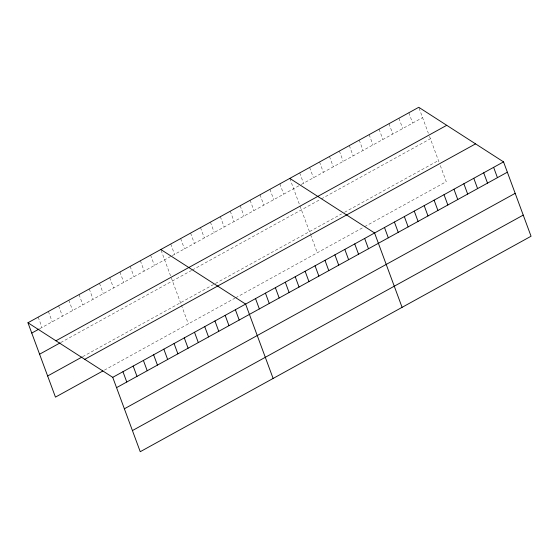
<?xml version="1.0" encoding="UTF-8"?>
<svg xmlns="http://www.w3.org/2000/svg" width="559" height="559" viewBox="0 0 559 559"><rect width="100%" height="100%" fill="white"/><g stroke="black" fill="none" stroke-linecap="round" stroke-linejoin="round"><path stroke-width="0.42" stroke-dasharray="2.79 2.1" d="M39.794 328.65L171.508 256.029M172.27 255.61L300.476 184.924M301.238 184.505L422.569 117.614M60.756 342.534L191.534 270.437M192.296 270.011L320.503 199.332M321.264 198.913L430.388 138.744M82.683 356.663L341.528 213.957M344.582 212.273L438.445 160.524M104.372 370.156L234.885 298.199M235.646 297.779L363.846 227.101M364.608 226.674L446.264 181.661L440.185 165.219M419.047 108.09L428.362 133.266M429.522 136.396L439.025 162.089M408.839 112.764L412.654 123.078M398.916 118.235L402.732 128.549M388.994 123.707L392.809 134.02M379.072 129.171L382.887 139.491M369.157 134.642L372.972 144.956M359.234 140.113L363.05 150.427M349.312 145.585L353.127 155.898M339.39 151.049L343.205 161.369M329.475 156.52L333.29 166.834M319.552 161.991L323.368 172.305M309.63 167.462L313.445 177.776M299.708 172.927L303.523 183.247M289.793 178.398L299.687 205.153M299.973 205.936L310.35 233.976M310.636 234.759L317.295 252.766M279.87 183.869L283.686 194.183M269.948 189.34L273.763 199.654M260.026 194.805L263.841 205.125M250.111 200.276L253.926 210.589M240.188 205.747L244.003 216.06M230.266 211.218L234.081 221.532M220.344 216.682L224.159 227.003M210.429 222.154L214.244 232.467M200.506 227.625L204.321 237.938M190.584 233.096L194.399 243.41M180.662 238.56L184.484 248.881M170.747 244.031L174.562 254.345M161.118 250.292L181.095 304.292M181.382 305.081L188.334 323.864M150.602 255.135L154.417 265.455M140.379 260.774L144.194 271.087M130.163 266.405L133.978 276.726M119.94 272.044L123.756 282.358M109.718 277.676L113.533 287.99M99.495 283.315L103.31 293.629M89.279 288.947L93.094 299.261M79.057 294.586L82.872 304.9M68.834 300.218L72.649 310.531M58.611 305.857L62.426 316.17M48.395 311.489L52.211 321.802M38.173 317.128L41.988 327.441"/><path stroke-width="0.84" d="M27.95 322.76L418.754 107.293L503.54 161.879L531.05 236.24L140.246 451.707L112.736 377.339L27.95 322.76L55.46 397.121L102.912 370.959M31.765 333.073L39.067 329.048M55.928 340.773L446.739 125.307M39.584 354.21L60.03 342.94M47.641 375.983L81.956 357.068M84.758 359.332L475.562 143.866M112.736 377.339L503.54 161.879M116.552 387.653L507.355 172.193M124.371 408.79L515.174 193.33M132.427 430.57L523.231 215.103M289.793 178.398L374.579 232.977L402.082 307.345M160.824 249.503L245.611 304.082L273.12 378.443M493.625 167.344L497.44 177.664M483.703 172.815L487.518 183.128M473.78 178.286L477.596 188.6M463.858 183.757L467.673 194.071M453.943 189.221L457.758 199.542M444.021 194.693L447.836 205.006M434.098 200.164L437.914 210.477M424.176 205.635L427.991 215.949M414.261 211.099L418.076 221.42M404.339 216.571L408.154 226.884M394.416 222.042L398.232 232.355M384.494 227.513L388.309 237.827M364.657 238.448L368.472 248.762M354.734 243.92L358.55 254.233M344.812 249.391L348.627 259.704M334.897 254.855L338.712 265.176M324.975 260.326L328.79 270.64M315.052 265.798L318.868 276.111M305.13 271.269L308.945 281.582M295.215 276.733L299.03 287.053M285.293 282.204L289.108 292.518M275.37 287.675L279.186 297.989M265.448 293.147L269.263 303.46M255.533 298.611L259.348 308.931M235.388 309.721L239.203 320.034M225.165 315.353L228.98 325.666M214.949 320.992L218.765 331.305M204.727 326.624L208.542 336.937M194.504 332.256L198.319 342.576M184.281 337.895L188.097 348.208M174.066 343.526L177.881 353.847M163.843 349.165L167.658 359.479M153.62 354.797L157.435 365.118M143.397 360.436L147.213 370.75M133.175 366.068L136.997 376.382M122.959 371.707L126.774 382.021"/></g></svg>
